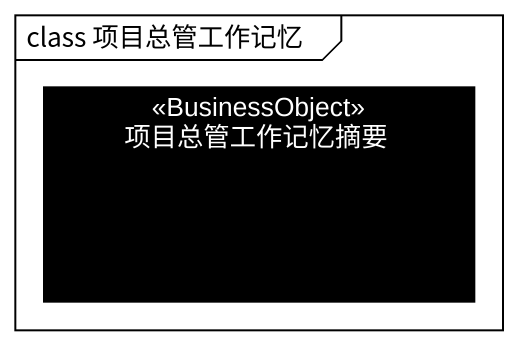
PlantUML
@startuml
mainframe class 项目总管工作记忆
hide circle
hide empty members
class 项目总管工作记忆摘要 <<BusinessObject>> #000000
@enduml
